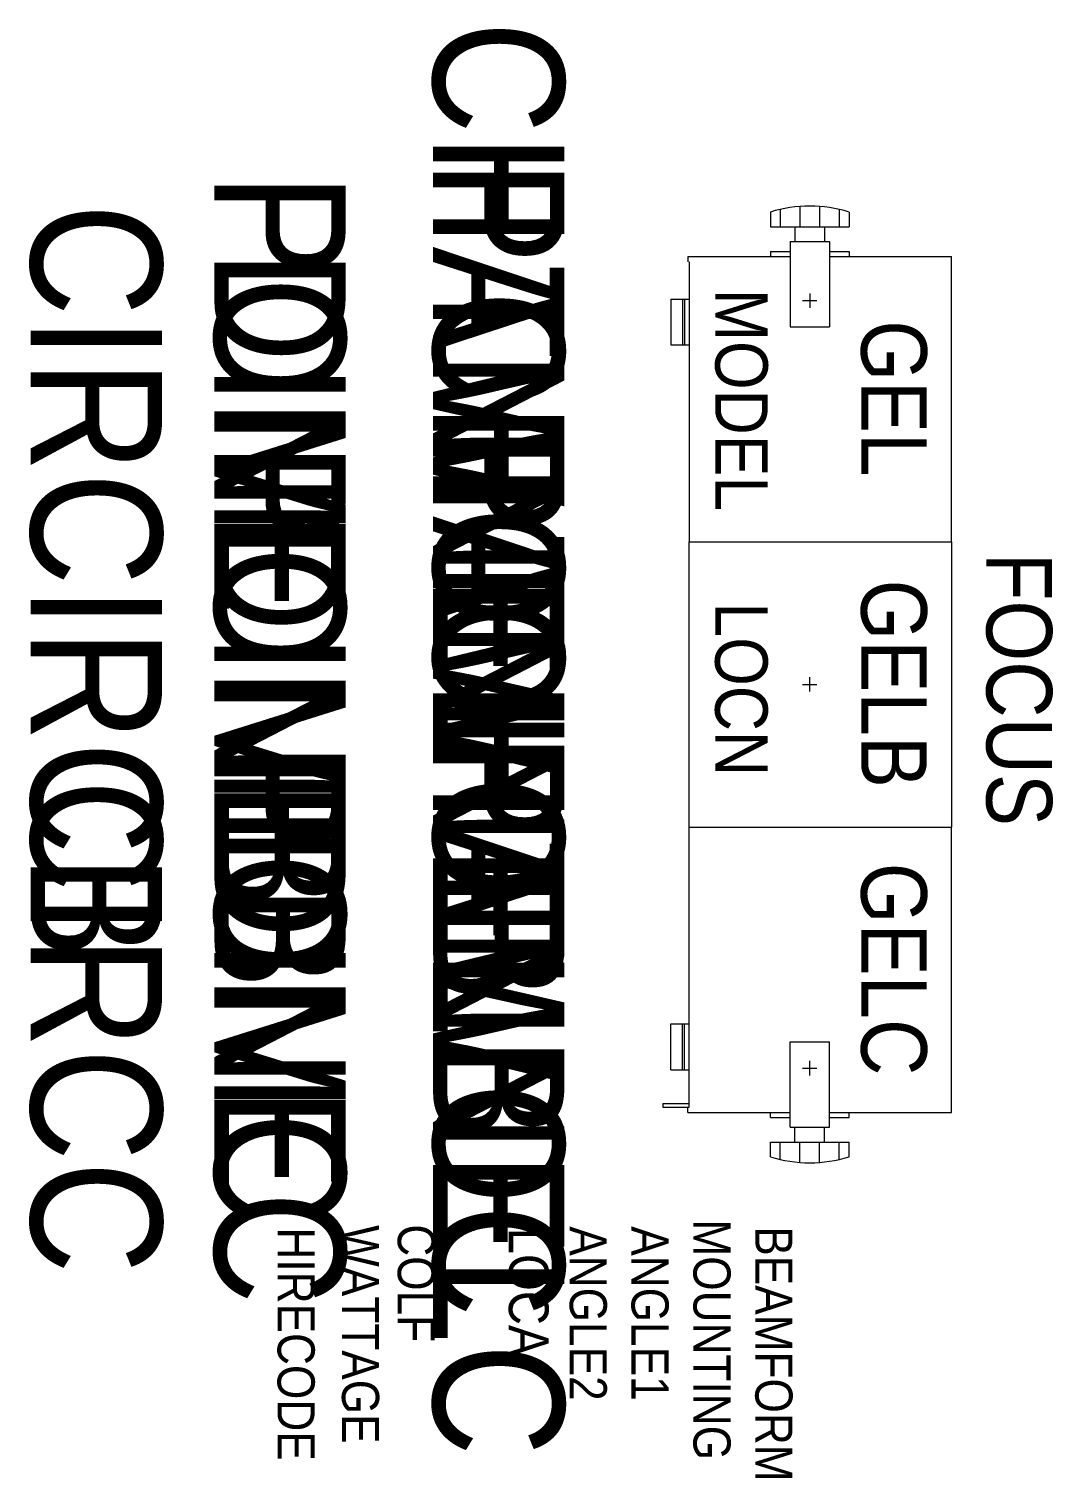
# Model space of a CAD drawing. Extents: x -1515 to -734, y -219 to 885.
import ezdxf
from ezdxf.enums import TextEntityAlignment as Align

# ---------------------------------------------------------------- set-up
doc = ezdxf.new("R2010")
doc.units = 0
doc.header["$MEASUREMENT"] = 0
doc.layers.get('0').update_dxf_attribs({"linetype": 'CONTINUOUS'})
for name, color, linetype in [('CHANNEL', 3, 'CONTINUOUS'), ('CIRC', 6, 'CONTINUOUS'), ('DIMMER', 4, 'CONTINUOUS'), ('FOCUS', 2, 'CONTINUOUS'), ('GEL', 1, 'CONTINUOUS'), ('LANTERNS', 4, 'CONTINUOUS'), ('LOCATION', 7, 'CONTINUOUS'), ('MODEL', 6, 'CONTINUOUS'), ('PATCH', 5, 'CONTINUOUS'), ('PATCH2', 5, 'CONTINUOUS')]:
    doc.layers.add(name, color=color, linetype=linetype)

msp = doc.modelspace()

# ---------------------------------------------------------------- linework, layer by layer
for p, q in [((-949.8, 745.9), (-949.8, 734.7)), ((-942.3, 747.9), (-942.3, 734.7)), ((-927.3, 750.2), (-927.3, 734.7)), ((-912.4, 750.2), (-912.4, 734.7)), ((-897.3, 747.9), (-897.3, 734.7)), ((-889.8, 745.9), (-889.8, 734.7)), ((-949.8, 734.7), (-889.8, 734.7)), ((-931.1, 734.6), (-931.1, 723.4)), ((-908.6, 734.6), (-908.6, 723.4)), ((-934.8, 723.4), (-904.8, 723.4)), ((-934.8, 723.4), (-934.8, 658.4)), ((-904.8, 723.4), (-904.8, 658.4)), ((-1012.8, 712.1), (-934.8, 712.1)), ((-1012.8, 712.1), (-1012.8, 708.1)), ((-1011.8, 708.1), (-1011.8, 494.6)), ((-949.8, 715.9), (-949.8, 712.1)), ((-949.8, 715.9), (-934.8, 715.9)), ((-904.8, 715.9), (-889.8, 715.9)), ((-904.8, 712.1), (-811.8, 712.1)), ((-889.8, 715.9), (-889.8, 712.1)), ((-839.8, 712.1), (-811.8, 712.1)), ((-839.8, 712.1), (-839.8, 712.1)), ((-811.8, 494.6), (-811.8, 712.1)), ((-811.8, 712.1), (-811.8, 712.1)), ((-1025.8, 679.6), (-1025.8, 644.6)), ((-1025.8, 679.6), (-1011.8, 679.6)), ((-1016.8, 679.6), (-1016.8, 644.6)), ((-1015.3, 679.6), (-1015.3, 644.6)), ((-925.3, 678.4), (-914.3, 678.4)), ((-919.8, 683.9), (-919.8, 672.9)), ((-934.8, 658.4), (-904.8, 658.4)), ((-1025.8, 644.6), (-1011.8, 644.6)), ((-1011.8, 494.6), (-811.8, 494.6)), ((-1011.8, 63.6), (-1011.8, 494.6)), ((-811.8, 494.6), (-811.8, 277.1)), ((-919.8, 380.4), (-919.8, 391.4)), ((-925.3, 385.9), (-914.3, 385.9)), ((-1011.8, 277.1), (-811.8, 277.1)), ((-811.8, 59.6), (-811.8, 277.1)), ((-1025.8, 127.1), (-1011.8, 127.1)), ((-1025.8, 92.1), (-1025.8, 127.1)), ((-1016.8, 92.1), (-1016.8, 127.1)), ((-1015.3, 92.1), (-1015.3, 127.1)), ((-934.8, 113.4), (-904.8, 113.4)), ((-934.8, 48.4), (-934.8, 113.4)), ((-904.8, 48.4), (-904.8, 113.4)), ((-1025.8, 92.1), (-1011.8, 92.1)), ((-925.3, 93.4), (-914.3, 93.4)), ((-919.8, 87.9), (-919.8, 98.9)), ((-1031.8, 66.6), (-1011.8, 66.6)), ((-1031.8, 66.6), (-1031.8, 63.6)), ((-1031.8, 63.6), (-1011.8, 63.6)), ((-1012.8, 59.6), (-1012.8, 63.6)), ((-1012.8, 59.6), (-934.8, 59.6)), ((-949.8, 55.9), (-949.8, 59.6)), ((-949.8, 55.9), (-934.8, 55.9)), ((-904.8, 59.6), (-811.8, 59.6)), ((-904.8, 55.9), (-889.8, 55.9)), ((-889.8, 55.9), (-889.8, 59.6)), ((-934.8, 48.4), (-904.8, 48.4)), ((-931.1, 37.1), (-931.1, 48.4)), ((-908.6, 37.1), (-908.6, 48.4)), ((-949.8, 37.1), (-889.8, 37.1)), ((-949.8, 25.9), (-949.8, 37.1)), ((-942.3, 23.9), (-942.3, 37.1)), ((-927.3, 21.6), (-927.3, 37.1)), ((-912.4, 21.6), (-912.4, 37.1)), ((-897.3, 23.9), (-897.3, 37.1)), ((-889.8, 25.9), (-889.8, 37.1))]:
    msp.add_line(p, q)
for centre, start, end in [((-919.8, 649.9), 72.6418, 107.3582), ((-919.8, 121.9), 252.6418, 287.3582)]:
    msp.add_arc(centre, 100.6, start, end)
msp.add_point((-919.8, 385.9))

# ---------------------------------------------------------------- texts
at = {"layer": 'CHANNEL', "width": 0.89}
for tag, p in [('CHANNEL', (-1206.9, 607.1)), ('CHANNELB', (-1206.9, 362.1)), ('CHANNELC', (-1206.9, 125.1))]:
    msp.add_attdef(tag, text='', height=100, rotation=270, dxfattribs=at).set_placement(p, align=Align.CENTER)
at = {"layer": 'CIRC', "width": 0.89}
for tag, p in [('CIRC', (-1513.6, 607.1)), ('CIRCB', (-1513.6, 362.1)), ('CIRCC', (-1513.6, 125.1))]:
    msp.add_attdef(tag, text='', height=100, rotation=270, dxfattribs=at).set_placement(p, align=Align.CENTER)
at = {"layer": 'DIMMER', "width": 0.89}
for tag, p in [('DIM', (-1373.6, 608)), ('DIMB', (-1373.6, 362.9)), ('DIMC', (-1373.6, 126))]:
    msp.add_attdef(tag, text='', height=100, rotation=270, dxfattribs=at).set_placement(p, align=Align.CENTER)
at = {"layer": 'FOCUS', "color": 30, "width": 0.89}
msp.add_attdef('FOCUS', text='', height=50, rotation=270, dxfattribs=at).set_placement((-785.1, 382.1), align=Align.CENTER)
at = {"layer": 'GEL', "width": 0.89}
for tag, p in [('GEL', (-880.6, 603.9)), ('GELB', (-880.6, 386.4)), ('GELC', (-880.6, 168.9))]:
    msp.add_attdef(tag, text='', height=50, rotation=270, dxfattribs=at).set_placement(p, align=Align.CENTER)
at = {"layer": 'LANTERNS', "color": 0, "width": 0.89, "flags": 1}
for tag, p, s, height in [('HIRECODE', (-1325.5, -28), '', 28.3), ('WATTAGE', (-1276.4, -26.2, 0), '1000', 28.3), ('COLF', (-1233.9, -25.6), '3', 28.3), ('LOCA', (-1149.2, -28.2), '', 30.3), ('ANGLE2', (-1102.8, -27.1), '180', 28.3), ('ANGLE1', (-1055.7, -27.1), '0', 28.3), ('MOUNTING', (-1008.5, -21.9), 'STANDARD HOOK CLAMP X 2', 28.305), ('BEAMFORM', (-961.3, -27.1), 'ASYMETRIC', 28.3)]:
    msp.add_attdef(tag, p, s, height=height, rotation=270, dxfattribs=at)
at = {"layer": 'LOCATION', "width": 0.89}
msp.add_attdef('LOCN', text='', height=40, rotation=270, dxfattribs=at).set_placement((-991.9, 382.2), align=Align.CENTER)
at = {"layer": 'MODEL', "width": 0.89}
msp.add_attdef('MODEL', text='Coda 3', height=40, rotation=270, dxfattribs=at).set_placement((-971.8, 602.6), align=Align.MIDDLE)
at = {"layer": 'PATCH', "width": 0.89}
for tag, p in [('PONE', (-1373.6, 607.1)), ('PONEB', (-1373.6, 362.1)), ('PONEC', (-1373.6, 125.1))]:
    msp.add_attdef(tag, text='', height=100, rotation=270, dxfattribs=at).set_placement(p, align=Align.CENTER)
at = {"layer": 'PATCH2', "width": 0.89}
for tag, p in [('PTWO', (-1206.9, 607.1)), ('PTWOB', (-1206.9, 362.1)), ('PTWOC', (-1206.9, 125.1))]:
    msp.add_attdef(tag, text='', height=100, rotation=270, dxfattribs=at).set_placement(p, align=Align.CENTER)

doc.saveas('drawing.dxf')
